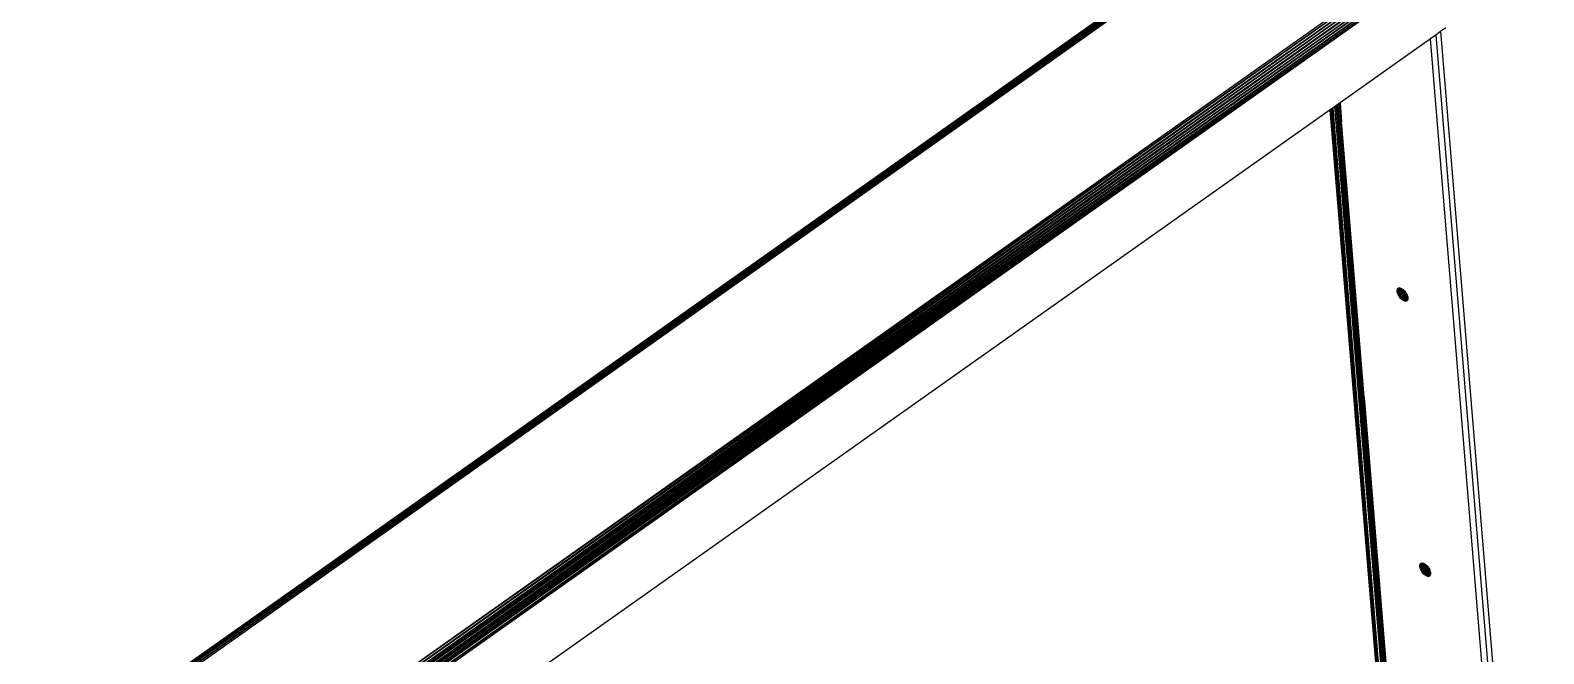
# Model space of a CAD drawing. Header units: inches. Extents: x 12 to 4609, y 5 to 3256.
# Drawn here: x 2520.5 to 2932.3, y 2427.5 to 2597 of the extents above; entities that cross this region are included whole.
import ezdxf

# ---------------------------------------------------------------- set-up
doc = ezdxf.new("R2010")
doc.units = ezdxf.units.IN
doc.header["$MEASUREMENT"] = 0

msp = doc.modelspace()

# ---------------------------------------------------------------- linework, layer by layer
for p, q in [((2871.17, 2642.37), (2520.46, 2394.38)), ((2870.89, 2642.2), (2520.46, 2394.38)), ((2868.69, 2640.44), (2520.46, 2394.38)), ((2520.8, 2394.45), (2868.69, 2640.44)), ((2520.8, 2394.45), (2869.08, 2640.42)), ((2869.08, 2640.42), (2521.19, 2394.44)), ((2521.19, 2394.44), (2869.51, 2640.31)), ((2869.51, 2640.31), (2521.64, 2394.32)), ((2869.96, 2640.1), (2521.64, 2394.32)), ((2522.1, 2394.12), (2869.96, 2640.1)), ((2869.96, 2640.1), (2522.21, 2394.06)), ((2870.43, 2639.81), (2522.21, 2394.06)), ((2522.57, 2393.84), (2870.43, 2639.81)), ((2902.83, 2620.9), (2581.72, 2393.84)), ((2903.33, 2620.51), (2581.72, 2393.84)), ((2903.33, 2620.51), (2582.73, 2393.76)), ((2903.8, 2620.04), (2582.73, 2393.76)), ((2583.62, 2393.64), (2903.8, 2620.04)), ((2583.62, 2393.64), (2904.24, 2619.51)), ((2583.75, 2393.61), (2904.24, 2619.51)), ((2904.24, 2619.51), (2583.88, 2393.58)), ((2904.24, 2619.51), (2584.49, 2393.41)), ((2904.65, 2618.95), (2584.49, 2393.41)), ((2904.65, 2618.95), (2584.78, 2393.33)), ((2585.3, 2393.13), (2904.65, 2618.95)), ((2585.3, 2393.13), (2905, 2618.35)), ((2585.61, 2393), (2905, 2618.35)), ((2905, 2618.35), (2585.71, 2392.95)), ((2905, 2618.35), (2585.99, 2392.78)), ((2905.28, 2617.75), (2585.99, 2392.78)), ((2586.38, 2392.55), (2905.28, 2617.75)), ((2586.59, 2392.41), (2905.28, 2617.75)), ((2586.59, 2392.41), (2905.49, 2617.16)), ((2905.49, 2617.16), (2586.96, 2392.13)), ((2905.49, 2617.16), (2587.03, 2392.08)), ((2587.54, 2391.72), (2905.49, 2617.16)), ((2905.62, 2616.59), (2587.54, 2391.72)), ((2905.62, 2616.59), (2587.57, 2391.7)), ((2905.66, 2616.07), (2587.57, 2391.7)), ((2905.66, 2616.07), (2587.96, 2391.42)), ((2901.48, 2594.72), (2876.83, 2577.3)), ((2902.89, 2595.72), (2901.48, 2594.72)), ((2932.18, 2222.17), (2901.48, 2594.72)), ((2904.31, 2596.72), (2902.89, 2595.72)), ((2902.89, 2595.72), (2933.59, 2223.17)), ((2905.66, 2597.68), (2904.31, 2596.72)), ((2932.95, 2249.07), (2904.31, 2596.72)), ((2874.17, 2575.41), (2600.96, 2382.23)), ((2874.26, 2575.48), (2874.17, 2575.41)), ((2902.81, 2227.76), (2874.17, 2575.41)), ((2874.37, 2575.56), (2874.26, 2575.48)), ((2874.26, 2575.48), (2902.81, 2227.76)), ((2874.41, 2575.58), (2874.37, 2575.56)), ((2874.37, 2575.56), (2902.81, 2227.76)), ((2874.46, 2575.62), (2874.41, 2575.58)), ((2903.05, 2227.9), (2874.41, 2575.58)), ((2874.51, 2575.66), (2874.46, 2575.62)), ((2874.46, 2575.62), (2903.05, 2227.9)), ((2874.55, 2575.68), (2874.51, 2575.66)), ((2874.51, 2575.66), (2903.05, 2227.9)), ((2874.68, 2575.78), (2874.55, 2575.68)), ((2903.16, 2229.88), (2874.55, 2575.68)), ((2874.8, 2575.86), (2874.68, 2575.78)), ((2874.68, 2575.78), (2903.16, 2229.88)), ((2874.87, 2575.91), (2874.8, 2575.86)), ((2903.16, 2229.88), (2874.8, 2575.86)), ((2874.91, 2575.93), (2874.87, 2575.91)), ((2874.87, 2575.91), (2903.16, 2229.88)), ((2875.45, 2576.32), (2874.91, 2575.93)), ((2874.91, 2575.93), (2903.16, 2229.88)), ((2875.72, 2576.51), (2875.45, 2576.32)), ((2904.04, 2230.49), (2875.45, 2576.32)), ((2875.76, 2576.54), (2875.72, 2576.51)), ((2875.72, 2576.51), (2904.04, 2230.49)), ((2875.83, 2576.59), (2875.76, 2576.54)), ((2904.33, 2230.7), (2875.76, 2576.54)), ((2876.02, 2576.73), (2875.83, 2576.59)), ((2875.83, 2576.59), (2904.33, 2230.7)), ((2876.07, 2576.76), (2876.02, 2576.73)), ((2904.33, 2230.7), (2876.02, 2576.73)), ((2876.12, 2576.79), (2876.07, 2576.76)), ((2876.07, 2576.76), (2904.33, 2230.7)), ((2876.31, 2576.93), (2876.12, 2576.79)), ((2876.12, 2576.79), (2904.84, 2228.17)), ((2876.35, 2576.96), (2876.31, 2576.93)), ((2904.84, 2228.17), (2876.31, 2576.93)), ((2876.57, 2577.11), (2876.35, 2576.96)), ((2905.13, 2228.11), (2876.35, 2576.96)), ((2876.61, 2577.14), (2876.57, 2577.11)), ((2876.57, 2577.11), (2905.13, 2228.11)), ((2876.66, 2577.18), (2876.61, 2577.14)), ((2876.61, 2577.14), (2905.4, 2228.01)), ((2876.83, 2577.3), (2876.66, 2577.18)), ((2905.4, 2228.01), (2876.66, 2577.18)), ((2876.83, 2577.3), (2877.28, 2572.09)), ((2878.96, 2551.62), (2877.28, 2572.09)), ((2905.4, 2228.01), (2878.96, 2551.62)), ((2883.44, 2497.29), (2878.96, 2551.62)), ((2892.36, 2526.2), (2893.33, 2526.91)), ((2892.36, 2526.2), (2892.38, 2526.44)), ((2892.38, 2525.93), (2892.36, 2526.2)), ((2893.1, 2526.96), (2892.38, 2526.44)), ((2893.58, 2526.8), (2892.38, 2525.93)), ((2892.38, 2526.44), (2892.45, 2526.65)), ((2892.45, 2525.63), (2892.38, 2525.93)), ((2892.89, 2526.96), (2892.45, 2526.65)), ((2892.45, 2526.65), (2892.56, 2526.8)), ((2893.87, 2526.62), (2892.45, 2525.63)), ((2892.56, 2525.32), (2892.45, 2525.63)), ((2892.56, 2526.8), (2892.71, 2526.91)), ((2893.97, 2526.32), (2892.56, 2525.32)), ((2892.71, 2525), (2892.56, 2525.32)), ((2892.71, 2526.91), (2892.89, 2526.96)), ((2894.12, 2526), (2892.71, 2525)), ((2892.89, 2524.69), (2892.71, 2525)), ((2892.89, 2526.96), (2893.1, 2526.96)), ((2894.3, 2525.69), (2892.89, 2524.69)), ((2893.1, 2524.39), (2892.89, 2524.69)), ((2893.1, 2526.96), (2893.33, 2526.91)), ((2894.51, 2525.39), (2893.1, 2524.39)), ((2893.33, 2524.12), (2893.1, 2524.39)), ((2893.33, 2526.91), (2893.58, 2526.8)), ((2894.75, 2525.12), (2893.33, 2524.12)), ((2893.58, 2526.8), (2893.84, 2526.64)), ((2895, 2524.87), (2893.58, 2523.87)), ((2893.84, 2526.64), (2893.87, 2526.62)), ((2895.24, 2524.66), (2893.84, 2523.67)), ((2893.87, 2526.62), (2893.97, 2526.32)), ((2893.87, 2526.62), (2894.1, 2526.43)), ((2894.1, 2526.43), (2893.97, 2526.32)), ((2893.97, 2526.32), (2894.12, 2526)), ((2894.1, 2526.43), (2894.35, 2526.19)), ((2894.35, 2526.19), (2894.12, 2526)), ((2894.12, 2526), (2894.3, 2525.69)), ((2894.59, 2525.91), (2894.3, 2525.69)), ((2894.3, 2525.69), (2894.51, 2525.39)), ((2894.35, 2526.19), (2894.59, 2525.91)), ((2894.8, 2525.61), (2894.51, 2525.39)), ((2894.51, 2525.39), (2894.75, 2525.12)), ((2894.59, 2525.91), (2894.8, 2525.61)), ((2894.98, 2525.3), (2894.75, 2525.12)), ((2894.75, 2525.12), (2895, 2524.87)), ((2894.8, 2525.61), (2894.98, 2525.3)), ((2894.98, 2525.3), (2895.13, 2524.98)), ((2895.13, 2524.98), (2895, 2524.87)), ((2895, 2524.87), (2895.24, 2524.68)), ((2895.13, 2524.98), (2895.24, 2524.68)), ((2895.25, 2524.61), (2895.22, 2524.32)), ((2895.31, 2524.38), (2895.22, 2524.32)), ((2895.24, 2524.68), (2895.25, 2524.61)), ((2895.25, 2524.61), (2895.31, 2524.38)), ((2895.31, 2524.38), (2895.33, 2524.1)), ((2893.58, 2523.87), (2893.33, 2524.12)), ((2893.84, 2523.67), (2893.58, 2523.87)), ((2894.1, 2523.51), (2893.84, 2523.67)), ((2895.22, 2524.32), (2894.1, 2523.51)), ((2894.35, 2523.4), (2894.1, 2523.51)), ((2895.19, 2524), (2894.35, 2523.4)), ((2894.59, 2523.34), (2894.35, 2523.4)), ((2895.17, 2523.76), (2894.59, 2523.34)), ((2894.8, 2523.34), (2894.59, 2523.34)), ((2895.15, 2523.6), (2894.8, 2523.34)), ((2894.98, 2523.39), (2894.8, 2523.34)), ((2895.13, 2523.5), (2894.98, 2523.39)), ((2895.15, 2523.52), (2895.13, 2523.5)), ((2895.17, 2523.76), (2895.15, 2523.6)), ((2895.24, 2523.66), (2895.15, 2523.52)), ((2895.24, 2523.66), (2895.15, 2523.6)), ((2895.15, 2523.6), (2895.15, 2523.52)), ((2895.19, 2524), (2895.17, 2523.76)), ((2895.31, 2523.86), (2895.17, 2523.76)), ((2895.22, 2524.32), (2895.19, 2524)), ((2895.33, 2524.1), (2895.19, 2524)), ((2895.31, 2523.86), (2895.24, 2523.66)), ((2895.33, 2524.1), (2895.31, 2523.86)), ((2905.63, 2227.89), (2883.44, 2497.29)), ((2883.44, 2497.29), (2905.4, 2228.01)), ((2898.52, 2451.4), (2899.5, 2452.11)), ((2898.52, 2451.4), (2898.54, 2451.64)), ((2898.54, 2451.13), (2898.52, 2451.4)), ((2899.26, 2452.16), (2898.54, 2451.64)), ((2899.75, 2452), (2898.54, 2451.13)), ((2898.54, 2451.64), (2898.61, 2451.85)), ((2898.61, 2450.83), (2898.54, 2451.13)), ((2899.05, 2452.16), (2898.61, 2451.85)), ((2898.61, 2451.85), (2898.72, 2452)), ((2900.03, 2451.82), (2898.61, 2450.83)), ((2898.72, 2450.52), (2898.61, 2450.83)), ((2898.72, 2452), (2898.87, 2452.11)), ((2900.13, 2451.52), (2898.72, 2450.52)), ((2898.87, 2450.2), (2898.72, 2450.52)), ((2898.87, 2452.11), (2899.05, 2452.16)), ((2900.28, 2451.2), (2898.87, 2450.2)), ((2899.05, 2449.89), (2898.87, 2450.2)), ((2899.05, 2452.16), (2899.26, 2452.16)), ((2900.47, 2450.89), (2899.05, 2449.89)), ((2899.26, 2452.16), (2899.5, 2452.11)), ((2900.68, 2450.59), (2899.26, 2449.59)), ((2899.5, 2452.11), (2899.75, 2452)), ((2900.91, 2450.32), (2899.5, 2449.32)), ((2899.75, 2452), (2900.01, 2451.84)), ((2900.01, 2451.84), (2900.03, 2451.82)), ((2900.03, 2451.82), (2900.13, 2451.52)), ((2900.03, 2451.82), (2900.26, 2451.63)), ((2900.26, 2451.63), (2900.13, 2451.52)), ((2900.13, 2451.52), (2900.28, 2451.2)), ((2900.26, 2451.63), (2900.51, 2451.39)), ((2900.51, 2451.39), (2900.28, 2451.2)), ((2900.28, 2451.2), (2900.47, 2450.89)), ((2900.75, 2451.11), (2900.47, 2450.89)), ((2900.47, 2450.89), (2900.68, 2450.59)), ((2900.51, 2451.39), (2900.75, 2451.11)), ((2900.96, 2450.81), (2900.68, 2450.59)), ((2900.68, 2450.59), (2900.91, 2450.32)), ((2900.75, 2451.11), (2900.96, 2450.81)), ((2901.14, 2450.5), (2900.91, 2450.32)), ((2900.91, 2450.32), (2901.16, 2450.07)), ((2900.96, 2450.81), (2901.14, 2450.5)), ((2901.14, 2450.5), (2901.29, 2450.19)), ((2899.26, 2449.59), (2899.05, 2449.89)), ((2899.5, 2449.32), (2899.26, 2449.59)), ((2899.75, 2449.07), (2899.5, 2449.32)), ((2901.16, 2450.07), (2899.75, 2449.07)), ((2900.01, 2448.87), (2899.75, 2449.07)), ((2901.4, 2449.86), (2900.01, 2448.87)), ((2900.26, 2448.71), (2900.01, 2448.87)), ((2901.47, 2449.58), (2900.26, 2448.71)), ((2900.51, 2448.6), (2900.26, 2448.71)), ((2901.49, 2449.3), (2900.51, 2448.6)), ((2900.75, 2448.54), (2900.51, 2448.6)), ((2901.47, 2449.06), (2900.75, 2448.54)), ((2900.96, 2448.54), (2900.75, 2448.54)), ((2901.4, 2448.86), (2900.96, 2448.54)), ((2901.14, 2448.59), (2900.96, 2448.54)), ((2901.29, 2448.7), (2901.14, 2448.59)), ((2901.29, 2450.19), (2901.16, 2450.07)), ((2901.16, 2450.07), (2901.4, 2449.88)), ((2901.29, 2450.19), (2901.4, 2449.88)), ((2901.4, 2448.86), (2901.29, 2448.7)), ((2901.4, 2449.88), (2901.4, 2449.86)), ((2901.4, 2449.86), (2901.47, 2449.58)), ((2901.47, 2449.06), (2901.4, 2448.86)), ((2901.47, 2449.58), (2901.49, 2449.3)), ((2901.49, 2449.3), (2901.47, 2449.06))]:
    msp.add_line(p, q)

doc.saveas('drawing.dxf')
